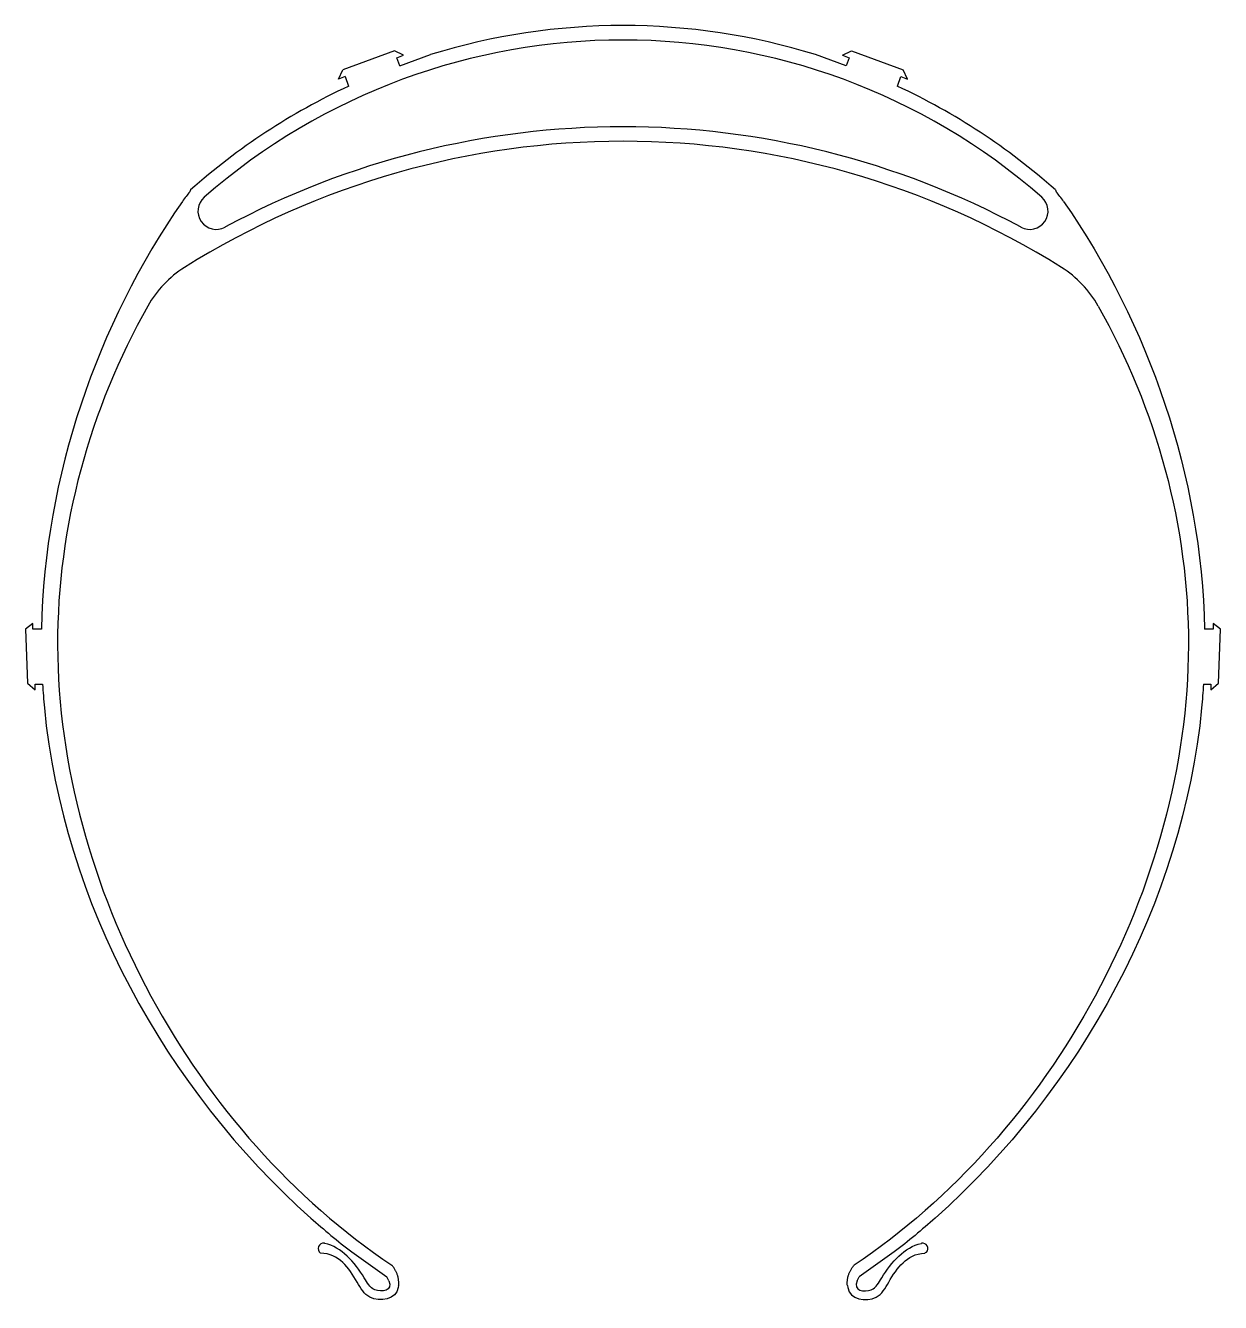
# Model space of a CAD drawing. Header units: millimetres. Extents: x -83 to 83, y -87 to 90.
import ezdxf

# ---------------------------------------------------------------- set-up
doc = ezdxf.new("R2010")
doc.units = ezdxf.units.MM

msp = doc.modelspace()

# ---------------------------------------------------------------- linework, layer by layer
at = {"color": 7, "linetype": 'Continuous', "lineweight": 25}
for p, q in [((-31.61, 86.49), (-38.75, 83.89)), ((-30.33, 85.9), (-31.61, 86.49)), ((-31.27, 85.55), (-30.33, 85.9)), ((-30.86, 84.43), (-31.27, 85.55)), ((-30.86, 84.43), (-26.6, 85.98)), ((30.86, 84.43), (26.6, 85.98)), ((30.33, 85.9), (31.61, 86.49)), ((30.33, 85.9), (31.27, 85.55)), ((31.27, 85.55), (30.86, 84.43)), ((31.61, 86.49), (38.75, 83.89)), ((-39.35, 82.6), (-38.75, 83.89)), ((39.35, 82.6), (38.75, 83.89)), ((-38.41, 82.95), (-39.35, 82.6)), ((-38.41, 82.95), (-37.93, 81.62)), ((37.93, 81.62), (38.41, 82.95)), ((38.41, 82.95), (39.35, 82.6)), ((-59.79, 67.27), (-59.87, 67.02)), ((59.79, 67.27), (59.87, 67.02)), ((-81.6, 7.33), (-82.6, 6.54)), ((-81.6, 6.53), (-81.6, 7.33)), ((81.6, 7.33), (81.6, 6.53)), ((82.6, 6.54), (81.6, 7.33)), ((-82.6, 6.54), (-82.34, -0.94)), ((-80.4, 6.53), (-81.6, 6.53)), ((81.6, 6.53), (80.4, 6.53)), ((82.34, -0.94), (82.6, 6.54)), ((-82.34, -0.94), (-81.27, -1.87)), ((-81.27, -1.07), (-80.25, -1.07)), ((-81.27, -1.87), (-81.27, -1.07)), ((80.25, -1.07), (81.27, -1.07)), ((81.27, -1.87), (82.34, -0.94)), ((81.27, -1.07), (81.27, -1.87)), ((-37.51, -79.6), (-32.65, -83.03)), ((37.51, -79.6), (32.65, -83.03)), ((-32.38, -83.59), (-32.65, -83.03)), ((-31.02, -84.24), (-31.07, -84.53)), ((31.02, -84.24), (31.07, -84.53)), ((32.38, -83.59), (32.65, -83.03))]:
    msp.add_line(p, q, dxfattribs=at)
for centre, radius, start, end in [((0, 0), 90, 72.8096, 107.1904), ((0, 0), 88, 48.8537, 131.1463), ((0, 0), 90, 114.9234, 131.6335), ((0, 0), 90, 48.3665, 65.0766), ((0, -40), 116, 61.682, 118.318), ((0, -40), 114, 57.8812, 122.1188), ((-48.59, 57.13), 15, 138.7646, 145.2328), ((-56.23, 64.35), 2.54, 131.1463, 298.318), ((56.23, 64.35), 2.54, 241.682, 48.8537), ((48.59, 57.13), 15, 34.7672, 41.2354), ((-52.64, 43.85), 15, 122.1188, 150.6374), ((52.64, 43.85), 15, 29.3626, 57.8812), ((-41.4, -79.13), 0.74, 80.288, 235.6772), ((41.4, -79.13), 0.74, 319.3851, 99.712), ((0, 0), 90, 297.608, 297.7937)]:
    msp.add_arc(centre, radius, start, end, dxfattribs=at)
for points, degree in [([(-60.91, 65.69), (-72.73, 48.65), (-79.98, 27.65), (-80.4, 6.53)], 3), ([(60.91, 65.69), (72.73, 48.65), (79.98, 27.65), (80.4, 6.53)], 3), ([(-31.02, -84.24), (-30.89, -82.69), (-31.94, -81.44)], 2), ([(31.02, -84.24), (30.89, -82.69), (31.94, -81.44)], 2)]:
    msp.add_open_spline(points, degree=degree, dxfattribs=at)
for points, knots in [([(-65.71, 51.2), (-73.73, 36.95), (-87.33, -12.11), (-59.29, -63.19), (-31.94, -81.44)], [0.0240732, 0.0240732, 0.0240732, 0.0240732, 0.3333803, 0.9592755, 0.9592755, 0.9592755, 0.9592755]), ([(65.71, 51.2), (73.73, 36.95), (87.33, -12.11), (59.29, -63.19), (31.94, -81.44)], [0.0240732, 0.0240732, 0.0240732, 0.0240732, 0.3333803, 0.9592755, 0.9592755, 0.9592755, 0.9592755]), ([(-80.25, -1.07), (-80.19, -2.16), (-78.04, -30.11), (-61.89, -59.47), (-39.44, -78.11), (-37.51, -79.6)], [0.4202541, 0.4202541, 0.4202541, 0.4202541, 0.4391436, 0.9043804, 0.9471318, 0.9471318, 0.9471318, 0.9471318]), ([(80.25, -1.07), (80.19, -2.16), (78.04, -30.11), (61.89, -59.47), (39.44, -78.11), (37.51, -79.6)], [0.4202541, 0.4202541, 0.4202541, 0.4202541, 0.4391436, 0.9043804, 0.9471318, 0.9471318, 0.9471318, 0.9471318]), ([(-32.38, -83.59), (-31.77, -84.95), (-34.55, -85.43), (-36.53, -81.62), (-38.96, -78.88), (-41.26, -78.41), (-41.28, -78.41)], [0, 0, 0, 0, 0.1997257, 0.3473919, 0.8390035, 0.8425178, 0.8425178, 0.8425178, 0.8425178]), ([(32.38, -83.59), (31.77, -84.95), (34.55, -85.43), (36.53, -81.62), (38.96, -78.88), (41.26, -78.41), (41.28, -78.41)], [0, 0, 0, 0, 0.1997257, 0.3473919, 0.8390035, 0.8425178, 0.8425178, 0.8425178, 0.8425178]), ([(-31.07, -84.53), (-31.33, -86.17), (-35.03, -86.83), (-37.4, -82.51), (-39.23, -79.86), (-41.82, -79.75)], [0, 0, 0, 0, 0.324213, 0.518805, 1, 1, 1, 1]), ([(31.07, -84.53), (31.33, -86.17), (35.03, -86.83), (37.38, -82.54), (39.19, -79.92), (41.71, -79.75)], [0, 0, 0, 0, 0.324213, 0.5188055, 0.9929185, 0.9929185, 0.9929185, 0.9929185])]:
    msp.add_open_spline(points, degree=3, knots=knots, dxfattribs=at)

doc.saveas('drawing.dxf')
